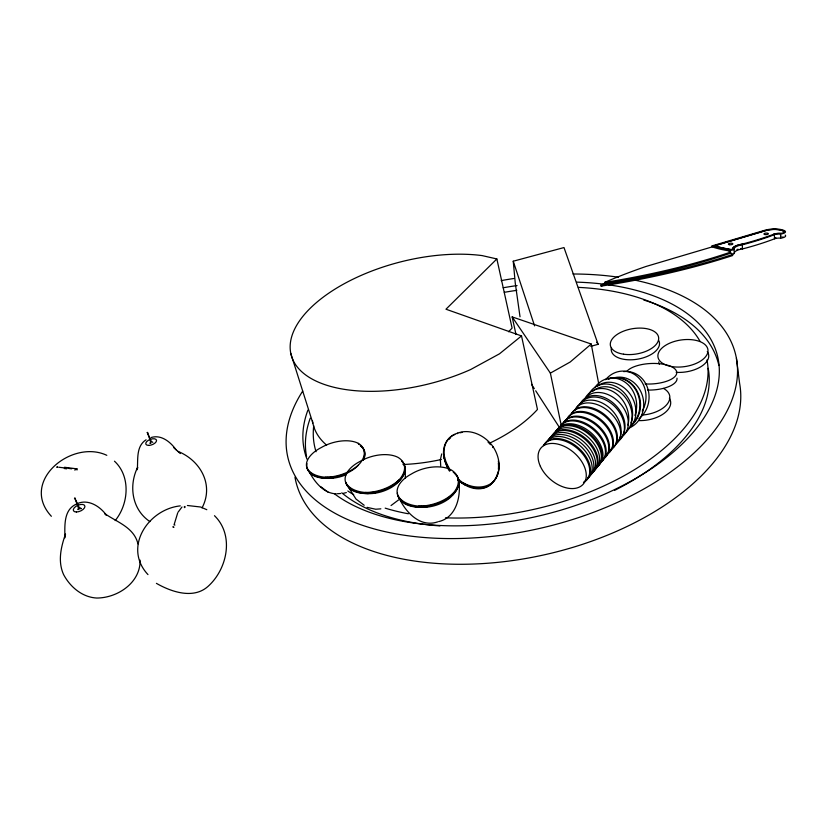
<?xml version="1.0" encoding="UTF-8"?>
<svg xmlns="http://www.w3.org/2000/svg" width="827" height="827" viewBox="0 0 827 827"><rect width="100%" height="100%" fill="white"/><g stroke="black" fill="none" stroke-linecap="round" stroke-linejoin="round"><path stroke-width="1.24" d="M459.047 482.503C460.794 497.74 455.729 517.64 438.713 521.61M140.083 560.117C140.683 582.632 117.496 598.055 96.718 598.035C82.224 597.27 70.109 586.912 63.545 574.476C57.621 561.192 61.002 547.05 65.498 534.025L65.013 536.909M64.857 537.87C64.919 526.065 63.245 510.021 76.322 504.108C87.497 498.267 99.881 506.072 106.456 515.242L104.895 513.784M732.267 249.423L732.639 248.513A12.684 4.466 -3.2 0 1 740.599 244.43L744.403 243.531A163.787 52.98 -4.7 0 0 773.379 234.361L773.917 234.175A7.029 2.419 -2.9 0 1 780.461 233.493L780.988 233.452A4.611 1.571 -2.9 0 0 783.355 231.033L783.355 230.929A12.322 4.228 -3 0 0 766.143 230.402L714.394 245.826A73.179 24.758 -3.1 0 0 727.874 249.01L730.882 249.671M732.588 249.061L732.65 248.617A12.684 4.466 -3.2 0 1 740.61 244.534L744.414 243.634M78.451 507.592L74.781 498.081L79.072 507.251L81.356 508.595L79.795 508.646M75.133 498.164L74.461 498.433M137.664 467.472L137.292 469.726C138.15 459.471 135.897 446.291 146.079 439.778M78.048 509.587L78.451 507.499M150.132 443.365L150.555 441.391L147.34 432.418L151.165 441.204L152.819 442.362M441.701 453.92L440.377 459.667L440.708 465.942M137.571 467.431C128.516 485.894 131.989 509.649 149.914 521.599M177.64 513.112L174.032 524.928L174.931 525.052M74.916 470.243L75.319 469.281M178.043 512.223L181.971 507.003M202.036 507.892C214.245 484.911 200.454 460.391 177.815 451.315M57.497 467.296L56.67 467.162L57.539 466.821M115.17 520.607C128.723 504.077 130.935 476.362 114.467 461.187M457.61 479.588A37.184 29.214 45.8 0 0 464.567 484.715A26.629 21.006 46.1 0 0 492.82 482.337L495.135 479.567A33.649 26.536 45.7 0 0 493.274 447.004A30.03 23.652 45.8 0 0 457.755 433.11L457.197 433.689M448.348 468.64A30.692 17.905 -15.5 0 0 411.381 474.005A29.007 16.912 -15.6 0 0 397.952 495.724A38.032 22.153 -15.4 0 0 418.576 506.124L421.294 506.289A27.27 15.971 -15.5 0 0 452.669 493.781L454.499 491.569A34.352 20.044 -15.7 0 0 450.932 469.746M345.727 482.534A37.132 21.006 -16.6 0 0 365.058 492.468L367.664 492.613A26.629 15.144 -16.8 0 0 398.459 480.487L400.34 478.347A33.545 19.011 -16.9 0 0 398.014 457.372A29.968 16.985 -16.8 0 0 359.735 461.59A28.325 16.044 -16.9 0 0 345.727 482.534L346.048 483.557A37.122 21.026 -16.7 0 0 367.974 493.657A26.619 15.144 -16.8 0 0 398.759 481.531A33.535 19.021 -16.9 0 0 401.808 461.197M508.605 331.772L512.089 328.071L496.862 258.954L482.131 255.595A128.185 62.594 -14.5 0 0 290.308 343.743A128.185 62.594 -14.5 0 0 470.687 369.514L499.487 353.822L521.517 335.927L537.467 409.458A124.381 66.046 -14.6 0 1 489.811 443.065M449.981 470.863A37.184 29.214 45.8 0 1 444.099 458.199L444.657 457.631A28.407 22.391 45.7 0 1 457.755 433.11M496.862 258.954L445.97 309.215L521.517 335.927M492.696 447.562L493.274 447.004M464.567 484.715L465.146 484.167A26.65 21.016 46.1 0 0 493.409 481.79M398.759 499.766L391.037 505.545M598.789 384.193L591.233 344.032L570.154 362.04L550.379 373.122L561.161 424.954M76.983 470.025L77.066 468.888M78.193 509.556L79.206 508.884M150.245 443.386L151.176 442.807M601.053 285.067L604.64 283.496A302.02 93.947 -6.2 0 0 730.623 253.155L732.598 254.489L732.639 255.533A318.715 98.485 -6.3 0 1 601.146 286.121L601.053 285.067A318.798 98.33 -6.3 0 0 732.598 254.489M783.355 231.033A12.322 4.228 -3 0 0 766.143 230.506L714.394 245.826A73.179 24.758 -3.1 0 0 727.863 248.906L729.683 249.309M730.623 253.155L730.582 252.121L728.628 250.798A74.637 25.296 -3.1 0 1 712.171 246.891L645.897 266.511A533.963 233.441 2.2 0 0 604.547 282.441L604.64 283.496M712.119 245.857L765.347 230.113A13.821 4.745 -3 0 1 784.637 230.712A6.109 2.088 -2.9 0 1 780.543 234.051A5.52 1.902 -2.9 0 0 774.392 234.692A165.049 53.404 -4.7 0 1 742.305 244.802A11.165 3.928 -3.2 0 0 734.097 249.02A2.905 1.023 -3.4 0 1 731.843 250.147A2.905 1.023 -3.4 0 1 728.577 249.754A74.657 25.255 -3.1 0 1 712.119 245.857L712.171 246.891M732.05 249.413L730.117 249.434M590.767 346.337L598.117 344.311L563.993 247.562L513.247 261.208L515.252 283.03L520.018 316.772M343.494 493.274L346.358 492.592M437.71 521.858C420.013 528.039 405.075 511.789 398.676 497.006A31.281 18.287 -15.6 0 0 427.487 506.631M151.114 437.524C161.193 434.32 170.527 441.99 176.037 449.723M180.296 505.876C147.981 509.308 122.778 547.66 147.971 574.589M740.61 248.617L741.654 248.451M773.379 234.361L773.917 234.072A7.029 2.419 -2.9 0 1 780.45 233.39L780.988 233.348M380.854 508.843L375.706 509.236L367.074 507.364M337.313 493.74L340.683 493.502M172.719 526.882L173.288 526.975M306.9 467.751A36.305 19.962 -17.4 0 0 325.197 477.231L327.709 477.365A26.03 14.379 -17.6 0 0 357.915 465.601L359.817 463.544A32.801 18.06 -17.7 0 0 358.38 443.375A29.296 16.137 -17.6 0 0 321.227 447.562A27.694 15.237 -17.7 0 0 306.9 467.751L307.23 468.764A36.285 19.982 -17.4 0 0 328.03 478.388A26.019 14.39 -17.6 0 0 346.523 474.553M187.398 505.493L200.61 507.013L206.812 509.701M173.99 527.212L173.474 527.119M336.186 493.822C323.998 493.512 315.19 482.606 309.763 472.786M147.216 432.748L147.733 432.428M58.696 467.234L64.403 467.896M64.506 467.276L76.952 468.857M64.289 468.516L66.667 468.806M67.99 468.34L71.66 468.816M780.605 236.108L781.143 236.181M516.017 334.553L512.151 316.896L591.233 344.032M106.807 455.326C71.825 438.703 19.093 481.521 51.367 516.296M156.417 583.355C171.23 591.863 193.28 599.451 207.856 586.55C227.404 569.183 234.496 535.183 214.482 515.686M458.189 479.029A37.205 29.224 45.8 0 0 462.738 482.606L465.146 484.167M320.494 486.503L327.916 492.065M364.19 505.256L355.961 499.022L348.839 487.754M104.998 513.763C117.196 522.261 134.088 527.419 137.964 543.908M173.835 447.758L180.296 453.547M596.66 342.202L598.117 344.311M512.151 316.896L550.379 373.122M531.523 384.338L534.294 388.628M535.689 390.768L559.269 427.187M513.247 261.208L534.573 325.879M327.709 477.365L328.03 478.388M290.742 353.294L312.854 423.124M367.664 492.613L367.974 493.657M358.38 443.375L358.691 444.378M397.952 495.724L398.252 496.769A38.021 22.164 -15.4 0 0 421.594 507.344A27.26 15.982 -15.5 0 0 452.948 494.835A34.341 20.065 -15.7 0 0 458.179 485.811M398.459 480.487L398.759 481.531M421.294 506.289L421.594 507.344M452.669 493.781L452.948 494.835M736.423 358.391L739.617 383.449A227.26 127.244 -12.7 0 1 539.762 555.806A227.26 127.244 -12.7 0 1 294.97 477.231M728.577 249.754L728.628 250.798M734.097 249.02L734.273 253.176A2.894 1.034 -3.4 0 1 732.029 254.302M742.305 244.802L742.481 248.937A11.144 3.949 -3.2 0 0 734.273 253.176M774.392 234.692L774.527 238.807A164.862 53.724 -4.7 0 1 742.481 248.937M780.543 234.051L780.667 238.166A5.51 1.912 -2.8 0 0 774.527 238.807M405.261 469.643L405.354 478.202M774.434 238.073A7.495 2.595 -2.8 0 1 775.902 237.762M785.205 235.085A6.099 2.099 -2.9 0 1 780.667 238.166M601.146 286.121A533.498 234 2.2 0 1 603.824 284.943M730.582 252.121A302.103 93.802 -6.2 0 1 604.547 282.441M736.95 249.578A13.149 4.662 -3.2 0 1 738.087 249.216M783.014 236.863A4.125 1.416 -2.9 0 1 782.611 237.07M465.032 484.736A30.609 24.117 45.8 0 1 457.951 480.342M449.433 470.997A30.609 24.117 45.8 0 1 444.027 455.119M448.834 439.54A30.609 24.117 45.8 0 1 450.581 437.731M498.33 460.939A30.609 24.117 45.8 0 1 494.484 480.156M450.55 470.305A37.205 29.224 45.8 0 1 444.657 457.631M498.35 463.079A33.618 26.526 45.7 0 1 498.392 469.26M497.906 472.217A33.618 26.526 45.7 0 1 495.983 477.675M495.538 478.513A33.618 26.526 45.7 0 1 492.82 482.337M444.099 458.199A28.387 22.381 45.7 0 1 454.819 434.506M493.75 481.355A31.633 24.913 45.8 0 1 462.738 482.606M460.07 432.79A30.01 23.642 45.8 0 1 462.076 432.407M487.992 442.021A30.01 23.642 45.8 0 1 490.483 444.688M455.181 473.819A31.281 18.287 -15.6 0 1 453.227 494.319M449.671 497.451A31.281 18.287 -15.6 0 1 447.645 498.908M453.258 472.165A34.341 20.065 -15.7 0 1 458.572 483.568M398.252 496.769A28.986 16.922 -15.6 0 1 397.405 493.171M453.031 493.347A32.325 18.856 -15.6 0 1 418.576 506.124M401.974 461.29A30.547 17.336 -16.8 0 1 393.456 485.449M375.934 492.53A30.547 17.336 -16.8 0 1 373.69 492.944M368.48 493.492A30.547 17.336 -16.8 0 1 346.441 483.774M346.048 483.557A28.304 16.054 -16.9 0 1 345.572 481.872M398.831 480.073A31.56 17.884 -16.8 0 1 365.058 492.468M360.252 445.629A29.865 16.468 -17.6 0 1 363.456 459.874M345.49 474.274A29.865 16.468 -17.6 0 1 342.306 475.484M341.241 475.835A29.865 16.468 -17.6 0 1 339.07 476.486M333.57 477.686A29.865 16.468 -17.6 0 1 307.603 468.971M307.23 468.764A27.673 15.248 -17.7 0 1 306.982 463.678M358.287 465.198A30.857 16.985 -17.6 0 1 325.197 477.231M360.479 445.639A32.78 18.07 -17.7 0 1 362.95 460.339M658.892 340.755A24.396 12.839 -9.5 0 1 636.345 359.373A24.396 12.839 -9.5 0 1 611.473 347.505M663.543 388.442A26.123 14.555 -9.2 0 1 666.996 404.372A26.123 14.555 -9.2 0 1 641.607 415.092M669.384 398.273A26.061 14.607 -9.1 0 1 664.029 413.417A26.061 14.607 -9.1 0 1 639.157 420.612M605.56 379.738A26.175 23.352 -85.4 0 1 637.059 376.357A26.175 23.352 -85.4 0 1 642.217 411.133M623.641 371.602A26.071 23.301 -85.4 0 1 647.706 388.287A26.071 23.301 -85.4 0 1 638.857 418.793M608.031 379.293A26.33 23.125 80.2 0 1 637.317 391.45A26.33 23.125 80.2 0 1 631.456 425.274M613.562 378.053A26.226 23.073 80.2 0 1 642.331 395.42A26.226 23.073 80.2 0 1 629.399 427.869M576.14 408.455A26.929 19.776 46.6 0 1 609.85 408.207A26.929 19.776 46.6 0 1 615.743 443.892M581.278 402.749A26.836 19.765 46.6 0 1 615.743 407.535A26.836 19.765 46.6 0 1 617.428 441.918M571.312 414.265A27.033 17.987 40.1 0 1 605.943 415.733A27.033 17.987 40.1 0 1 611.039 449.144M574.682 410.44A26.95 18.008 40.1 0 1 607.917 410.699A26.95 18.008 40.1 0 1 616.26 443.83M567.229 418.907A27.136 17.967 40.2 0 1 601.922 420.478A27.136 17.967 40.2 0 1 607.09 453.93M570.62 415.051A27.053 17.987 40.1 0 1 605.261 416.539A27.053 17.987 40.1 0 1 610.378 449.96M563.115 423.6A27.239 17.946 40.2 0 1 597.849 425.254A27.239 17.946 40.2 0 1 603.11 458.768M566.536 419.702A27.157 17.967 40.2 0 1 601.229 421.284A27.157 17.967 40.2 0 1 606.418 454.747M558.98 428.303A27.332 17.925 40.2 0 1 593.765 430.05A27.332 17.925 40.2 0 1 599.11 463.606M562.422 424.385A27.25 17.936 40.2 0 1 595.802 424.913A27.25 17.936 40.2 0 1 604.403 458.21M548.26 439.809A27.622 17.853 40.4 0 1 583.345 445.081A27.622 17.853 40.4 0 1 587.604 477.561M550.596 437.845A27.539 17.874 40.3 0 1 584.11 438.63A27.539 17.874 40.3 0 1 592.959 472.093M551.309 437.028A27.518 17.874 40.3 0 1 586.198 438.951A27.518 17.874 40.3 0 1 591.687 472.599M554.793 433.059A27.436 17.894 40.3 0 1 589.641 434.909A27.436 17.894 40.3 0 1 595.068 468.516M559.672 427.507A27.322 17.925 40.2 0 1 594.458 429.244A27.322 17.925 40.2 0 1 599.782 462.8M552.984 435.126A27.477 17.884 40.3 0 1 587.852 437.018A27.477 17.884 40.3 0 1 593.31 470.646M556.457 431.167A27.394 17.905 40.3 0 1 591.284 432.976A27.394 17.905 40.3 0 1 596.67 466.562M594.685 387.749A26.443 23.187 80.2 0 1 624.819 382.012A26.443 23.187 80.2 0 1 634.929 415.433M608.476 378.921A26.35 23.135 80.2 0 1 636.656 391.543A26.35 23.135 80.2 0 1 631.745 424.582M589.382 393.311A26.598 21.915 60.2 0 1 619.578 388.731A26.598 21.915 60.2 0 1 630.949 422.845M597.321 386.271A26.505 21.874 60.2 0 1 629.729 393.611A26.505 21.874 60.2 0 1 628.861 428.655M585.433 397.808A26.702 21.926 60.2 0 1 614.564 392.525A26.702 21.926 60.2 0 1 627.879 425.14M592.535 391.481A26.598 21.895 60.1 0 1 625.46 397.622A26.598 21.895 60.1 0 1 625.026 433.307M580.151 403.886A26.826 19.776 46.6 0 1 613.82 403.555A26.826 19.776 46.6 0 1 619.65 439.158M585.278 398.2A26.743 19.776 46.5 0 1 620.147 403.421A26.743 19.776 46.5 0 1 620.405 437.762M666.211 365.11A25.265 13.439 -8.3 0 1 674.718 341.355A25.265 13.439 -8.3 0 1 707.633 353.026A25.265 13.439 -8.3 0 1 667.213 365.472M707.281 351.589A25.203 13.48 -8.3 0 1 701.751 366.165A25.203 13.48 -8.3 0 1 676.176 372.326M659.357 364.18A25.203 13.48 -8.3 0 1 658.747 361.906M626.763 371.416A25.72 10.244 -2.8 0 1 658.612 363.632A25.72 10.244 -2.8 0 1 675.855 375.427A25.72 10.244 -2.8 0 1 645.101 383.955M676.993 378.156A25.668 10.317 -2.7 0 1 647.644 390.075M543.36 445.639A27.725 17.832 40.4 0 1 578.476 449.412A27.725 17.832 40.4 0 1 583.48 482.565M544.083 444.812A27.715 17.832 40.4 0 1 579.2 448.575A27.715 17.832 40.4 0 1 584.182 481.707M545.313 443.851A27.663 17.843 40.4 0 1 578.9 444.75A27.663 17.843 40.4 0 1 587.852 478.285M548.839 439.84A27.58 17.863 40.4 0 1 582.384 440.657A27.58 17.863 40.4 0 1 591.264 474.15M555.517 432.242A27.415 17.905 40.3 0 1 591.026 434.671A27.415 17.905 40.3 0 1 594.665 468.216M441.339 459.502A124.381 66.046 -14.6 0 1 402.987 464.505M326.593 445.122A124.381 66.046 -14.6 0 1 312.441 420.695M306.59 456.68A211.154 116.038 -12.7 0 1 310.259 418.183M643.778 300.025A211.154 116.038 -12.7 0 1 718.901 365.513M608.393 284.788A211.898 115.418 -12.8 0 1 663.678 459.884A211.898 115.418 -12.8 0 1 334.687 493.998M307.003 459.243A211.898 115.418 -12.8 0 1 307.902 410.109M503.188 287.775A211.898 115.418 -12.8 0 1 517.071 285.563M576.853 282.141A211.898 115.418 -12.8 0 1 604.651 284.292M708.16 368.315A200.186 109.929 -12.8 0 1 614.575 490.38M439.933 525.9A200.186 109.929 -12.8 0 1 341.789 492.809M632.614 279.671A229.689 125.28 -12.8 0 1 709.359 437.018A229.689 125.28 -12.8 0 1 414.544 536.568A229.689 125.28 -12.8 0 1 302.713 391.057M501.193 280.611A229.689 125.28 -12.8 0 1 513.753 278.513M573.008 273.995A229.689 125.28 -12.8 0 1 618.493 277.221M706.992 359.952A200.899 109.35 -12.8 0 1 445.474 517.805M408.362 513.774A200.899 109.35 -12.8 0 1 385.175 508.14M353.708 494.67A200.899 109.35 -12.8 0 1 347.805 491M316.048 451.728A200.899 109.35 -12.8 0 1 313.733 425.771M504.346 292.313A200.899 109.35 -12.8 0 1 516.803 290.349M578.373 287.372A200.899 109.35 -12.8 0 1 699.921 341.106M184.328 506.982C184.741 509.174 185.651 505.028 184.328 506.982M764.758 234.517A2.233 0.765 -3.1 0 0 768.366 233.876A2.233 0.765 -3.1 0 0 765.357 233.183A2.233 0.765 -3.1 0 0 764.758 234.517M729.176 244.658A2.243 0.786 -3.5 0 0 732.825 244.006A2.243 0.786 -3.5 0 0 729.859 243.283A2.243 0.786 -3.5 0 0 729.176 244.658M76.384 511.996A6.202 3.163 -23.3 0 0 84.933 506.289A6.202 3.163 -23.3 0 0 75.991 506.3A6.202 3.163 -23.3 0 0 76.384 511.996M148.643 445.402A5.696 2.832 -21 0 0 156.551 440.429A5.696 2.832 -21 0 0 148.24 440.357A5.696 2.832 -21 0 0 148.643 445.402M623.517 354.194A24.448 12.787 -9.6 0 0 658.654 337.716A24.448 12.787 -9.6 0 0 621.284 332.123A24.448 12.787 -9.6 0 0 623.517 354.194M540.372 466.325A27.818 17.801 40.5 0 0 581.991 485.397A27.818 17.801 40.5 0 0 564.169 446.311A27.818 17.801 40.5 0 0 540.372 466.325"/></g></svg>
